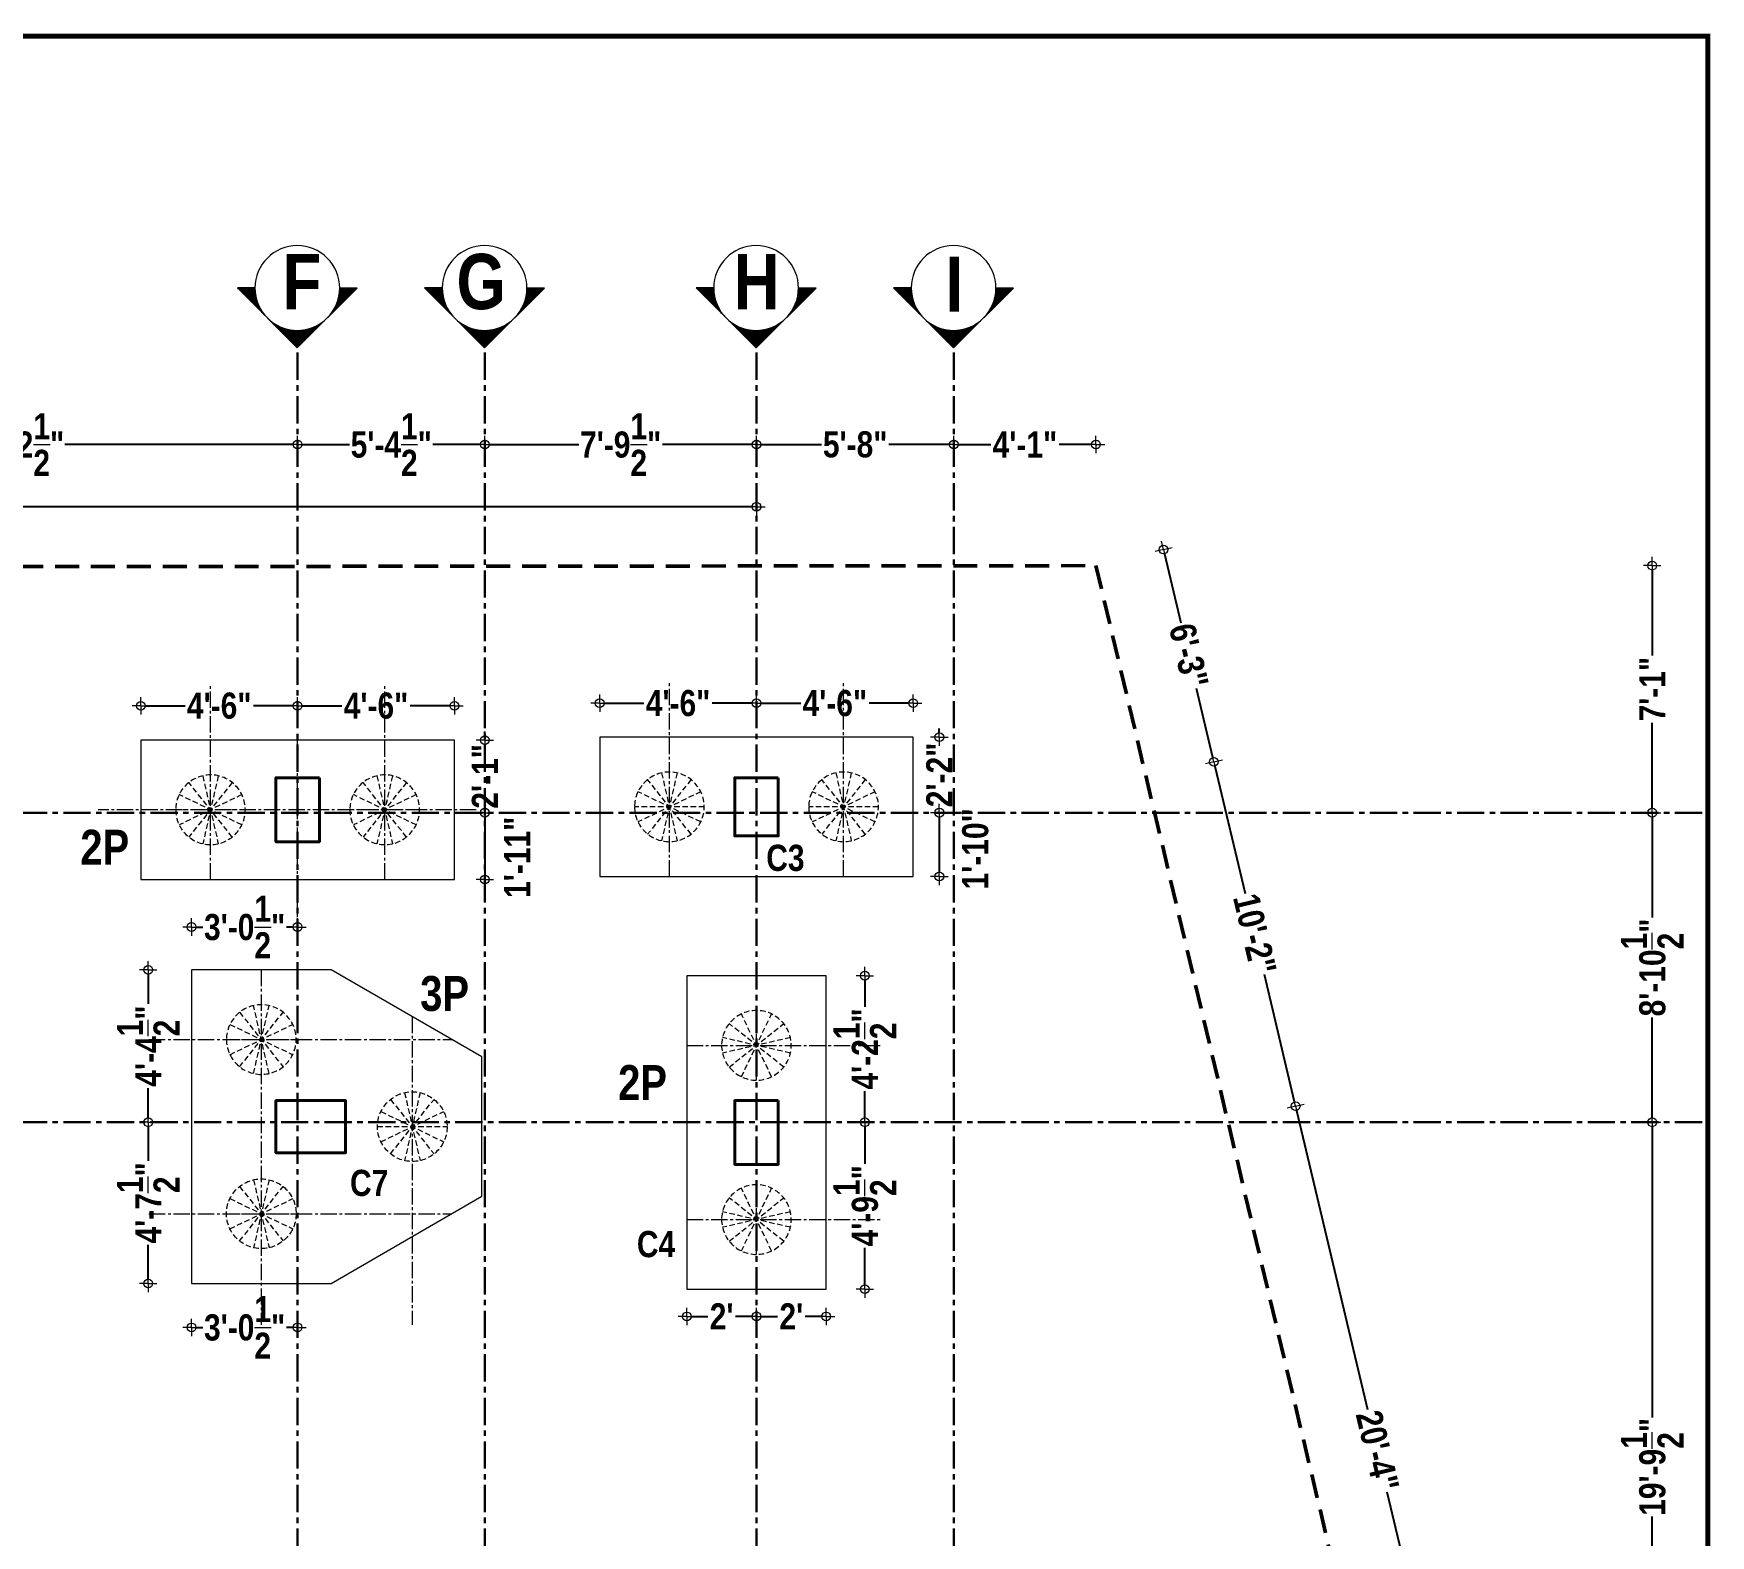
# Model space of a CAD drawing. Header units: inches. Extents: x 64086 to 138972, y -13497 to 16809.
# Drawn here: x 104369 to 104947, y -12932 to -12414 of the extents above; entities that cross this region are included whole.
import ezdxf
from ezdxf.enums import TextEntityAlignment as Align

# ---------------------------------------------------------------- set-up
doc = ezdxf.new("R2010")
doc.units = ezdxf.units.IN
doc.header["$LTSCALE"] = 0.5
doc.header["$MEASUREMENT"] = 0
doc.header["$PDMODE"] = 2
for name, pattern in [('CENTER', [2, 1.25, -0.25, 0.25, -0.25]), ('CENTER2', [1.125, 0.75, -0.125, 0.125, -0.125]), ('DASHED', [0.75, 0.5, -0.25]), ('DASHED2', [0.375, 0.25, -0.125])]:
    doc.linetypes.add(name, pattern=pattern)
for name, color, linetype, lineweight in [('Boundary', 6, 'DASHED', 50), ('BOX', 253, 'Continuous', 15), ('C.L.', 17, 'CENTER', 13), ('C.Line', 135, 'CENTER2', 13), ('Colm txt', 3, 'Continuous', 9), ('Column', 1, 'Continuous', 40), ('DIM', 5, 'Continuous', 13), ('G_Dim', 63, 'Continuous', 5), ('Grid', 32, 'CENTER2', 5), ('P.cap', 4, 'Continuous', 20), ('P.Text', 6, 'Continuous', 5), ('pile', 243, 'DASHED2', 20), ('TEXT-IN', 7, 'Continuous', 15)]:
    doc.layers.add(name, color=color, linetype=linetype, lineweight=lineweight)
doc.styles.get("Standard").update_dxf_attribs({"font": 'ARIALNB.TTF'})
doc.dimstyles.new('Column Dim', dxfattribs={"dimtxt": 9, "dimasz": 1.5, "dimexe": 13.25, "dimexo": 11, "dimgap": 1, "dimtad": 0, "dimdec": 1, "dimzin": 0, "dimdsep": 46, "dimlunit": 4, "dimtxsty": 'Standard', "dimblk": 'DIM', "dimcen": 0, "dimse1": 1, "dimse2": 1, "dimclrd": 5, "dimclre": 5, "dimclrt": 7, "dimadec": 0, "dimazin": 0, "dimtfac": 1, "dimtdec": 1, "dimtofl": 0, "dimtmove": 2, "dimatfit": 3, "dimldrblk": 'DIM', "dimfxl": 1, "dimtolj": 1, "dimtzin": 0, "dimarcsym": 0})

# ---------------------------------------------------------------- blocks, each defined once
blk = doc.blocks.new('DIM')
at = {"layer": 'DIM'}
for q in [(-2, 0), (0, 2), (0, -2), (2, 0)]:
    blk.add_line((0, 0), q, dxfattribs=at)
blk.add_circle((0, 0), 1, dxfattribs=at)
blk = doc.blocks.new('*D310')
at = {"layer": 'Defpoints', "color": 0, "ltscale": 15, "transparency": 16777216}
for p in [(104460.38, -12555.98), (104265.89, -12598.2), (104460.38, -12658.77)]:
    blk.add_point(p, dxfattribs=at)
at = {"layer": 'DIM', "color": 5, "lineweight": -2, "ltscale": 15, "transparency": 16777216}
for p, q in [((104267.39, -12555.98), (104346.08, -12555.98)), ((104458.88, -12555.98), (104380.19, -12555.98))]:
    blk.add_line(p, q, dxfattribs=at)
at = {"layer": 'DIM', "color": 5, "lineweight": -2, "ltscale": 15, "transparency": 16777216, "xscale": 1.5, "yscale": 1.5, "zscale": 1.5, "rotation": 180}
blk.add_blockref('DIM', (104265.89, -12555.98), dxfattribs=at)
at = {"layer": 'DIM', "color": 5, "lineweight": -2, "ltscale": 15, "transparency": 16777216, "xscale": 1.5, "yscale": 1.5, "zscale": 1.5}
blk.add_blockref('DIM', (104460.38, -12555.98), dxfattribs=at)
at = {"layer": 'DIM', "color": 7, "ltscale": 15, "transparency": 16777216, "insert": (104363.14, -12555.98), "char_height": 9, "attachment_point": 5}
blk.add_mtext('\\A1;16\'-2{\\H1.000000x;\\S1/2;}"', dxfattribs=at)
blk = doc.blocks.new('*D311')
at = {"layer": 'Defpoints', "color": 0, "ltscale": 15, "transparency": 16777216}
for p in [(104524.88, -12555.98), (104524.88, -12597.88), (104460.38, -12658.77)]:
    blk.add_point(p, dxfattribs=at)
at = {"layer": 'DIM', "color": 5, "lineweight": -2, "ltscale": 15, "transparency": 16777216}
for p, q in [((104461.88, -12555.98), (104478.27, -12555.98)), ((104523.38, -12555.98), (104507, -12555.98))]:
    blk.add_line(p, q, dxfattribs=at)
at = {"layer": 'DIM', "color": 5, "lineweight": -2, "ltscale": 15, "transparency": 16777216, "xscale": 1.5, "yscale": 1.5, "zscale": 1.5, "rotation": 180}
blk.add_blockref('DIM', (104460.38, -12555.98), dxfattribs=at)
at = {"layer": 'DIM', "color": 5, "lineweight": -2, "ltscale": 15, "transparency": 16777216, "xscale": 1.5, "yscale": 1.5, "zscale": 1.5}
blk.add_blockref('DIM', (104524.88, -12555.98), dxfattribs=at)
at = {"layer": 'DIM', "color": 7, "ltscale": 15, "transparency": 16777216, "insert": (104492.63, -12555.98), "char_height": 9, "attachment_point": 5}
blk.add_mtext('\\A1;5\'-4{\\H1.000000x;\\S1/2;}"', dxfattribs=at)
blk = doc.blocks.new('*D312')
at = {"layer": 'Defpoints', "color": 0, "ltscale": 15, "transparency": 16777216}
for p in [(104618.41, -12555.98), (104524.88, -12597.88), (104618.41, -12597.88)]:
    blk.add_point(p, dxfattribs=at)
at = {"layer": 'DIM', "color": 5, "lineweight": -2, "ltscale": 15, "transparency": 16777216}
for p, q in [((104526.38, -12555.98), (104557.27, -12555.98)), ((104616.91, -12555.98), (104586.02, -12555.98))]:
    blk.add_line(p, q, dxfattribs=at)
at = {"layer": 'DIM', "color": 5, "lineweight": -2, "ltscale": 15, "transparency": 16777216, "xscale": 1.5, "yscale": 1.5, "zscale": 1.5, "rotation": 180}
blk.add_blockref('DIM', (104524.88, -12555.98), dxfattribs=at)
at = {"layer": 'DIM', "color": 5, "lineweight": -2, "ltscale": 15, "transparency": 16777216, "xscale": 1.5, "yscale": 1.5, "zscale": 1.5}
blk.add_blockref('DIM', (104618.41, -12555.98), dxfattribs=at)
at = {"layer": 'DIM', "color": 7, "ltscale": 15, "transparency": 16777216, "insert": (104571.64, -12555.98), "char_height": 9, "attachment_point": 5}
blk.add_mtext('\\A1;7\'-9{\\H1.000000x;\\S1/2;}"', dxfattribs=at)
blk = doc.blocks.new('*D313')
at = {"layer": 'Defpoints', "color": 0, "ltscale": 15, "transparency": 16777216}
for p in [(104686.41, -12555.98), (104618.41, -12597.88), (104686.41, -12597.88)]:
    blk.add_point(p, dxfattribs=at)
at = {"layer": 'DIM', "color": 5, "lineweight": -2, "ltscale": 15, "transparency": 16777216}
for p, q in [((104619.91, -12555.98), (104640.77, -12555.98)), ((104684.91, -12555.98), (104664.04, -12555.98))]:
    blk.add_line(p, q, dxfattribs=at)
at = {"layer": 'DIM', "color": 5, "lineweight": -2, "ltscale": 15, "transparency": 16777216, "xscale": 1.5, "yscale": 1.5, "zscale": 1.5, "rotation": 180}
blk.add_blockref('DIM', (104618.41, -12555.98), dxfattribs=at)
at = {"layer": 'DIM', "color": 5, "lineweight": -2, "ltscale": 15, "transparency": 16777216, "xscale": 1.5, "yscale": 1.5, "zscale": 1.5}
blk.add_blockref('DIM', (104686.41, -12555.98), dxfattribs=at)
at = {"layer": 'DIM', "color": 7, "ltscale": 15, "transparency": 16777216, "insert": (104652.41, -12555.98), "char_height": 9, "attachment_point": 5}
blk.add_mtext('\\A1;5\'-8"', dxfattribs=at)
blk = doc.blocks.new('*D314')
at = {"layer": 'Defpoints', "color": 0, "ltscale": 15, "transparency": 16777216}
for p in [(104735.34, -12555.98), (104686.41, -12597.88), (104735.34, -12597.69)]:
    blk.add_point(p, dxfattribs=at)
at = {"layer": 'DIM', "color": 5, "lineweight": -2, "ltscale": 15, "transparency": 16777216}
for p, q in [((104687.91, -12555.98), (104699.1, -12555.98)), ((104733.84, -12555.98), (104722.64, -12555.98))]:
    blk.add_line(p, q, dxfattribs=at)
at = {"layer": 'DIM', "color": 5, "lineweight": -2, "ltscale": 15, "transparency": 16777216, "xscale": 1.5, "yscale": 1.5, "zscale": 1.5, "rotation": 180}
blk.add_blockref('DIM', (104686.41, -12555.98), dxfattribs=at)
at = {"layer": 'DIM', "color": 5, "lineweight": -2, "ltscale": 15, "transparency": 16777216, "xscale": 1.5, "yscale": 1.5, "zscale": 1.5}
blk.add_blockref('DIM', (104735.34, -12555.98), dxfattribs=at)
at = {"layer": 'DIM', "color": 7, "ltscale": 15, "transparency": 16777216, "insert": (104710.87, -12555.98), "char_height": 9, "attachment_point": 5}
blk.add_mtext('\\A1;4\'-1"', dxfattribs=at)
blk = doc.blocks.new('*D321')
at = {"layer": 'Defpoints', "color": 0, "ltscale": 15, "transparency": 16777216}
for p in [(104804.11, -12783.88), (104780.84, -12789.41), (104837.18, -13026.77)]:
    blk.add_point(p, dxfattribs=at)
at = {"layer": 'DIM', "color": 5, "lineweight": -2, "ltscale": 15, "transparency": 16777216}
for p, q in [((104804.46, -12785.34), (104828.91, -12888.36)), ((104860.1, -13019.79), (104835.65, -12916.77))]:
    blk.add_line(p, q, dxfattribs=at)
at = {"layer": 'DIM', "color": 5, "lineweight": -2, "ltscale": 15, "transparency": 16777216, "xscale": 1.5, "yscale": 1.5, "zscale": 1.5}
for p, rotation in [((104804.11, -12783.88), 103.3517985176566), ((104860.45, -13021.25), 283.3517985176567)]:
    blk.add_blockref('DIM', p, dxfattribs=dict(at, rotation=rotation))
at = {"layer": 'DIM', "color": 7, "ltscale": 15, "transparency": 16777216, "insert": (104832.28, -12902.57), "char_height": 9, "attachment_point": 5, "rotation": 283.3518}
blk.add_mtext('\\A1;20\'-4"', dxfattribs=at)
blk = doc.blocks.new('*D322')
at = {"layer": 'Defpoints', "color": 0, "ltscale": 15, "transparency": 16777216}
for p in [(104775.95, -12665.25), (104752.68, -12670.77), (104780.84, -12789.41)]:
    blk.add_point(p, dxfattribs=at)
at = {"layer": 'DIM', "color": 5, "lineweight": -2, "ltscale": 15, "transparency": 16777216}
for p, q in [((104776.3, -12666.71), (104786.72, -12710.63)), ((104803.76, -12782.42), (104793.34, -12738.5))]:
    blk.add_line(p, q, dxfattribs=at)
at = {"layer": 'DIM', "color": 5, "lineweight": -2, "ltscale": 15, "transparency": 16777216, "xscale": 1.5, "yscale": 1.5, "zscale": 1.5}
for p, rotation in [((104775.95, -12665.25), 103.3517985176566), ((104804.11, -12783.88), 283.3517985176567)]:
    blk.add_blockref('DIM', p, dxfattribs=dict(at, rotation=rotation))
at = {"layer": 'DIM', "color": 7, "ltscale": 15, "transparency": 16777216, "insert": (104790.03, -12724.57), "char_height": 9, "attachment_point": 5, "rotation": 283.3518}
blk.add_mtext('\\A1;10\'-2"', dxfattribs=at)
blk = doc.blocks.new('*D323')
at = {"layer": 'Defpoints', "color": 0, "ltscale": 15, "transparency": 16777216}
for p in [(104758.61, -12592.17), (104735.34, -12597.69), (104752.68, -12670.77)]:
    blk.add_point(p, dxfattribs=at)
at = {"layer": 'DIM', "color": 5, "lineweight": -2, "ltscale": 15, "transparency": 16777216}
for p, q in [((104758.95, -12593.63), (104764.59, -12617.38)), ((104775.61, -12663.79), (104769.97, -12640.04))]:
    blk.add_line(p, q, dxfattribs=at)
at = {"layer": 'DIM', "color": 5, "lineweight": -2, "ltscale": 15, "transparency": 16777216, "xscale": 1.5, "yscale": 1.5, "zscale": 1.5}
for p, rotation in [((104758.61, -12592.17), 103.3517985176566), ((104775.95, -12665.25), 283.3517985176567)]:
    blk.add_blockref('DIM', p, dxfattribs=dict(at, rotation=rotation))
at = {"layer": 'DIM', "color": 7, "ltscale": 15, "transparency": 16777216, "insert": (104767.28, -12628.71), "char_height": 9, "attachment_point": 5, "rotation": 283.3518}
blk.add_mtext('\\A1;6\'-3"', dxfattribs=at)
blk = doc.blocks.new('*D337')
at = {"layer": 'Defpoints', "color": 0, "ltscale": 15, "transparency": 16777216}
for p in [(104625.91, -12789.41), (104926.93, -12789.41), (104911.66, -13026.77)]:
    blk.add_point(p, dxfattribs=at)
at = {"layer": 'DIM', "color": 5, "lineweight": -2, "ltscale": 15, "transparency": 16777216}
for p, q in [((104926.93, -12790.91), (104926.93, -12891.04)), ((104926.93, -13025.27), (104926.93, -12925.14))]:
    blk.add_line(p, q, dxfattribs=at)
at = {"layer": 'DIM', "color": 5, "lineweight": -2, "ltscale": 15, "transparency": 16777216, "xscale": 1.5, "yscale": 1.5, "zscale": 1.5}
for p, rotation in [((104926.93, -12789.41), 90), ((104926.93, -13026.77), 270)]:
    blk.add_blockref('DIM', p, dxfattribs=dict(at, rotation=rotation))
at = {"layer": 'DIM', "color": 7, "ltscale": 15, "transparency": 16777216, "insert": (104926.93, -12908.09), "char_height": 9, "attachment_point": 5, "rotation": 90}
blk.add_mtext('\\A1;19\'-9{\\H1.000000x;\\S1/2;}"', dxfattribs=at)
blk = doc.blocks.new('*D338')
at = {"layer": 'Defpoints', "color": 0, "ltscale": 15, "transparency": 16777216}
for p in [(104625.91, -12682.77), (104926.93, -12682.77), (104625.91, -12789.41)]:
    blk.add_point(p, dxfattribs=at)
at = {"layer": 'DIM', "color": 5, "lineweight": -2, "ltscale": 15, "transparency": 16777216}
for p, q in [((104926.93, -12684.27), (104926.93, -12718.84)), ((104926.93, -12787.91), (104926.93, -12753.34))]:
    blk.add_line(p, q, dxfattribs=at)
at = {"layer": 'DIM', "color": 5, "lineweight": -2, "ltscale": 15, "transparency": 16777216, "xscale": 1.5, "yscale": 1.5, "zscale": 1.5}
for p, rotation in [((104926.93, -12682.77), 90), ((104926.93, -12789.41), 270)]:
    blk.add_blockref('DIM', p, dxfattribs=dict(at, rotation=rotation))
at = {"layer": 'DIM', "color": 7, "ltscale": 15, "transparency": 16777216, "insert": (104926.93, -12736.09), "char_height": 9, "attachment_point": 5, "rotation": 90}
blk.add_mtext('\\A1;8\'-10{\\H1.000000x;\\S1/2;}"', dxfattribs=at)
blk = doc.blocks.new('*D339')
at = {"layer": 'Defpoints', "color": 0, "ltscale": 15, "transparency": 16777216}
for p in [(104735.34, -12597.69), (104926.93, -12597.69), (104625.91, -12682.77)]:
    blk.add_point(p, dxfattribs=at)
at = {"layer": 'DIM', "color": 5, "lineweight": -2, "ltscale": 15, "transparency": 16777216}
for p, q in [((104926.93, -12599.19), (104926.93, -12628.59)), ((104926.93, -12681.27), (104926.93, -12651.88))]:
    blk.add_line(p, q, dxfattribs=at)
at = {"layer": 'DIM', "color": 5, "lineweight": -2, "ltscale": 15, "transparency": 16777216, "xscale": 1.5, "yscale": 1.5, "zscale": 1.5}
for p, rotation in [((104926.93, -12597.69), 90), ((104926.93, -12682.77), 270)]:
    blk.add_blockref('DIM', p, dxfattribs=dict(at, rotation=rotation))
at = {"layer": 'DIM', "color": 7, "ltscale": 15, "transparency": 16777216, "insert": (104926.93, -12640.23), "char_height": 9, "attachment_point": 5, "rotation": 90}
blk.add_mtext('\\A1;7\'-1"', dxfattribs=at)
blk = doc.blocks.new('*D341')
at = {"layer": 'Defpoints', "color": 0, "ltscale": 15, "transparency": 16777216}
for p in [(104618.41, -12577.39), (103610.41, -12598.77), (104618.41, -12619.15)]:
    blk.add_point(p, dxfattribs=at)
at = {"layer": 'DIM', "color": 5, "lineweight": -2, "ltscale": 15, "transparency": 16777216}
for p, q in [((103611.91, -12577.39), (104106.88, -12577.39)), ((104616.91, -12577.39), (104121.93, -12577.39))]:
    blk.add_line(p, q, dxfattribs=at)
at = {"layer": 'DIM', "color": 5, "lineweight": -2, "ltscale": 15, "transparency": 16777216, "xscale": 1.5, "yscale": 1.5, "zscale": 1.5, "rotation": 180}
blk.add_blockref('DIM', (103610.41, -12577.39), dxfattribs=at)
at = {"layer": 'DIM', "color": 5, "lineweight": -2, "ltscale": 15, "transparency": 16777216, "xscale": 1.5, "yscale": 1.5, "zscale": 1.5}
blk.add_blockref('DIM', (104618.41, -12577.39), dxfattribs=at)
at = {"layer": 'DIM', "color": 7, "ltscale": 15, "transparency": 16777216, "insert": (104114.41, -12577.39), "char_height": 9, "attachment_point": 5}
blk.add_mtext("\\A1;84'", dxfattribs=at)
blk = doc.blocks.new('PILE')
at = {"layer": 'pile', "ltscale": 15}
for p, q in [((-10, 12), (-10, -12)), ((-10, 12), (-10, -12)), ((-19.38, 7.48), (-0.62, -7.48)), ((-0.62, 7.48), (-19.38, -7.48)), ((-19.38, 7.48), (-0.62, -7.48)), ((-0.62, 7.48), (-19.38, -7.48)), ((-15.21, 10.81), (-4.79, -10.81)), ((-4.79, 10.81), (-15.21, -10.81)), ((-15.21, 10.81), (-4.79, -10.81)), ((-4.79, 10.81), (-15.21, -10.81)), ((1.7, -2.67), (-21.7, 2.67)), ((1.7, 2.67), (-21.7, -2.67)), ((1.7, -2.67), (-21.7, 2.67)), ((1.7, 2.67), (-21.7, -2.67))]:
    blk.add_line(p, q, dxfattribs=at)
blk.add_circle((-10, 0), 12, dxfattribs=at)
blk = doc.blocks.new('*D362')
at = {"layer": 'Defpoints', "color": 0, "ltscale": 15, "transparency": 16777216}
for p in [(104460.38, -12645.95), (104406.38, -12657.77), (104460.38, -12657.77)]:
    blk.add_point(p, dxfattribs=at)
at = {"layer": 'TEXT-IN', "color": 5, "lineweight": -2, "ltscale": 15, "transparency": 16777216}
for p, q in [((104407.88, -12645.95), (104421.61, -12645.95)), ((104458.88, -12645.95), (104445.15, -12645.95))]:
    blk.add_line(p, q, dxfattribs=at)
at = {"layer": 'TEXT-IN', "color": 5, "lineweight": -2, "ltscale": 15, "transparency": 16777216, "xscale": 1.5, "yscale": 1.5, "zscale": 1.5, "rotation": 180}
blk.add_blockref('DIM', (104406.38, -12645.95), dxfattribs=at)
at = {"layer": 'TEXT-IN', "color": 5, "lineweight": -2, "ltscale": 15, "transparency": 16777216, "xscale": 1.5, "yscale": 1.5, "zscale": 1.5}
blk.add_blockref('DIM', (104460.38, -12645.95), dxfattribs=at)
at = {"layer": 'TEXT-IN', "color": 7, "ltscale": 15, "transparency": 16777216, "insert": (104433.38, -12645.95), "char_height": 9, "attachment_point": 5}
blk.add_mtext('\\A1;4\'-6"', dxfattribs=at)
blk = doc.blocks.new('*D363')
at = {"layer": 'Defpoints', "color": 0, "ltscale": 15, "transparency": 16777216}
for p in [(104514.38, -12645.95), (104460.38, -12658.77), (104514.38, -12657.77)]:
    blk.add_point(p, dxfattribs=at)
at = {"layer": 'TEXT-IN', "color": 5, "lineweight": -2, "ltscale": 15, "transparency": 16777216}
for p, q in [((104461.88, -12645.95), (104475.61, -12645.95)), ((104512.88, -12645.95), (104499.15, -12645.95))]:
    blk.add_line(p, q, dxfattribs=at)
at = {"layer": 'TEXT-IN', "color": 5, "lineweight": -2, "ltscale": 15, "transparency": 16777216, "xscale": 1.5, "yscale": 1.5, "zscale": 1.5, "rotation": 180}
blk.add_blockref('DIM', (104460.38, -12645.95), dxfattribs=at)
at = {"layer": 'TEXT-IN', "color": 5, "lineweight": -2, "ltscale": 15, "transparency": 16777216, "xscale": 1.5, "yscale": 1.5, "zscale": 1.5}
blk.add_blockref('DIM', (104514.38, -12645.95), dxfattribs=at)
at = {"layer": 'TEXT-IN', "color": 7, "ltscale": 15, "transparency": 16777216, "insert": (104487.38, -12645.95), "char_height": 9, "attachment_point": 5}
blk.add_mtext('\\A1;4\'-6"', dxfattribs=at)
blk = doc.blocks.new('*D364')
at = {"layer": 'Defpoints', "color": 0, "ltscale": 15, "transparency": 16777216}
for p in [(104514.38, -12657.77), (104514.38, -12682.77), (104524.88, -12682.77)]:
    blk.add_point(p, dxfattribs=at)
at = {"layer": 'TEXT-IN', "color": 5, "lineweight": -2, "ltscale": 15, "transparency": 16777216}
for p, q in [((104524.88, -12656.27), (104524.88, -12654.77)), ((104524.88, -12684.27), (104524.88, -12685.77))]:
    blk.add_line(p, q, dxfattribs=at)
at = {"layer": 'TEXT-IN', "color": 5, "lineweight": -2, "ltscale": 15, "transparency": 16777216, "xscale": 1.5, "yscale": 1.5, "zscale": 1.5}
for p, rotation in [((104524.88, -12657.77), 270), ((104524.88, -12682.77), 90)]:
    blk.add_blockref('DIM', p, dxfattribs=dict(at, rotation=rotation))
at = {"layer": 'TEXT-IN', "color": 7, "ltscale": 15, "transparency": 16777216, "insert": (104524.88, -12670.27), "char_height": 9, "attachment_point": 5, "rotation": 90}
blk.add_mtext('\\A1;2\'-1"', dxfattribs=at)
blk = doc.blocks.new('*D365')
at = {"layer": 'Defpoints', "color": 0, "ltscale": 15, "transparency": 16777216}
for p in [(104514.38, -12682.77), (104514.38, -12705.77), (104524.88, -12705.77)]:
    blk.add_point(p, dxfattribs=at)
at = {"layer": 'TEXT-IN', "color": 5, "lineweight": -2, "ltscale": 15, "transparency": 16777216}
blk.add_line((104524.88, -12684.27), (104524.88, -12704.27), dxfattribs=at)
at = {"layer": 'TEXT-IN', "color": 5, "lineweight": -2, "ltscale": 15, "transparency": 16777216, "xscale": 1.5, "yscale": 1.5, "zscale": 1.5}
for p, rotation in [((104524.88, -12682.77), 90), ((104524.88, -12705.77), 270)]:
    blk.add_blockref('DIM', p, dxfattribs=dict(at, rotation=rotation))
at = {"layer": 'TEXT-IN', "color": 7, "ltscale": 15, "transparency": 16777216, "insert": (104535.98, -12698.15), "char_height": 9, "attachment_point": 5, "rotation": 90}
blk.add_mtext('\\A1;1\'-11"', dxfattribs=at)
blk = doc.blocks.new('*D366')
at = {"layer": 'Defpoints', "color": 0, "ltscale": 15, "transparency": 16777216}
for p in [(104618.41, -12645.08), (104564.41, -12656.77, -527.9), (104618.41, -12656.77, -527.9)]:
    blk.add_point(p, dxfattribs=at)
at = {"layer": 'TEXT-IN', "color": 5, "lineweight": -2, "ltscale": 15, "transparency": 16777216}
for p, q in [((104565.91, -12645.08), (104579.64, -12645.08)), ((104616.91, -12645.08), (104603.17, -12645.08))]:
    blk.add_line(p, q, dxfattribs=at)
at = {"layer": 'TEXT-IN', "color": 5, "lineweight": -2, "ltscale": 15, "transparency": 16777216, "xscale": 1.5, "yscale": 1.5, "zscale": 1.5, "rotation": 180}
blk.add_blockref('DIM', (104564.41, -12645.08), dxfattribs=at)
at = {"layer": 'TEXT-IN', "color": 5, "lineweight": -2, "ltscale": 15, "transparency": 16777216, "xscale": 1.5, "yscale": 1.5, "zscale": 1.5}
blk.add_blockref('DIM', (104618.41, -12645.08), dxfattribs=at)
at = {"layer": 'TEXT-IN', "color": 7, "ltscale": 15, "transparency": 16777216, "insert": (104591.41, -12645.08), "char_height": 9, "attachment_point": 5}
blk.add_mtext('\\A1;4\'-6"', dxfattribs=at)
blk = doc.blocks.new('*D367')
at = {"layer": 'Defpoints', "color": 0, "ltscale": 15, "transparency": 16777216}
for p in [(104672.41, -12645.08), (104618.41, -12656.77, -527.9), (104672.41, -12656.77, -527.9)]:
    blk.add_point(p, dxfattribs=at)
at = {"layer": 'TEXT-IN', "color": 5, "lineweight": -2, "ltscale": 15, "transparency": 16777216}
for p, q in [((104619.91, -12645.08), (104633.64, -12645.08)), ((104670.91, -12645.08), (104657.17, -12645.08))]:
    blk.add_line(p, q, dxfattribs=at)
at = {"layer": 'TEXT-IN', "color": 5, "lineweight": -2, "ltscale": 15, "transparency": 16777216, "xscale": 1.5, "yscale": 1.5, "zscale": 1.5, "rotation": 180}
blk.add_blockref('DIM', (104618.41, -12645.08), dxfattribs=at)
at = {"layer": 'TEXT-IN', "color": 5, "lineweight": -2, "ltscale": 15, "transparency": 16777216, "xscale": 1.5, "yscale": 1.5, "zscale": 1.5}
blk.add_blockref('DIM', (104672.41, -12645.08), dxfattribs=at)
at = {"layer": 'TEXT-IN', "color": 7, "ltscale": 15, "transparency": 16777216, "insert": (104645.41, -12645.08), "char_height": 9, "attachment_point": 5}
blk.add_mtext('\\A1;4\'-6"', dxfattribs=at)
blk = doc.blocks.new('*D368')
at = {"layer": 'Defpoints', "color": 0, "ltscale": 15, "transparency": 16777216}
for p in [(104672.41, -12656.77, -527.9), (104681.39, -12656.77), (104672.41, -12682.77)]:
    blk.add_point(p, dxfattribs=at)
at = {"layer": 'TEXT-IN', "color": 5, "lineweight": -2, "ltscale": 15, "transparency": 16777216}
for p, q in [((104681.39, -12655.27), (104681.39, -12653.77)), ((104681.39, -12684.27), (104681.39, -12685.77))]:
    blk.add_line(p, q, dxfattribs=at)
at = {"layer": 'TEXT-IN', "color": 5, "lineweight": -2, "ltscale": 15, "transparency": 16777216, "xscale": 1.5, "yscale": 1.5, "zscale": 1.5}
for p, rotation in [((104681.39, -12656.77), 270), ((104681.39, -12682.77), 90)]:
    blk.add_blockref('DIM', p, dxfattribs=dict(at, rotation=rotation))
at = {"layer": 'TEXT-IN', "color": 7, "ltscale": 15, "transparency": 16777216, "insert": (104681.39, -12669.77), "char_height": 9, "attachment_point": 5, "rotation": 90}
blk.add_mtext('\\A1;2\'-2"', dxfattribs=at)
blk = doc.blocks.new('*D369')
at = {"layer": 'Defpoints', "color": 0, "ltscale": 15, "transparency": 16777216}
for p in [(104672.41, -12682.77), (104672.41, -12704.77, -527.9), (104681.39, -12704.77)]:
    blk.add_point(p, dxfattribs=at)
at = {"layer": 'TEXT-IN', "color": 5, "lineweight": -2, "ltscale": 15, "transparency": 16777216}
blk.add_line((104681.39, -12684.27), (104681.39, -12703.27), dxfattribs=at)
at = {"layer": 'TEXT-IN', "color": 5, "lineweight": -2, "ltscale": 15, "transparency": 16777216, "xscale": 1.5, "yscale": 1.5, "zscale": 1.5}
for p, rotation in [((104681.39, -12682.77), 90), ((104681.39, -12704.77), 270)]:
    blk.add_blockref('DIM', p, dxfattribs=dict(at, rotation=rotation))
at = {"layer": 'TEXT-IN', "color": 7, "ltscale": 15, "transparency": 16777216, "insert": (104693.81, -12695.22), "char_height": 9, "attachment_point": 5, "rotation": 90}
blk.add_mtext('\\A1;1\'-10"', dxfattribs=at)
blk = doc.blocks.new('*D370')
at = {"layer": 'Defpoints', "color": 0, "ltscale": 15, "transparency": 16777216}
for p in [(104642.41, -12738.91), (104642.41, -12789.41), (104655.74, -12789.41)]:
    blk.add_point(p, dxfattribs=at)
at = {"layer": 'TEXT-IN', "color": 5, "lineweight": -2, "ltscale": 15, "transparency": 16777216}
for p, q in [((104655.74, -12740.41), (104655.74, -12749.66)), ((104655.74, -12787.91), (104655.74, -12778.66))]:
    blk.add_line(p, q, dxfattribs=at)
at = {"layer": 'TEXT-IN', "color": 5, "lineweight": -2, "ltscale": 15, "transparency": 16777216, "xscale": 1.5, "yscale": 1.5, "zscale": 1.5}
for p, rotation in [((104655.74, -12738.91), 90), ((104655.74, -12789.41), 270)]:
    blk.add_blockref('DIM', p, dxfattribs=dict(at, rotation=rotation))
at = {"layer": 'TEXT-IN', "color": 7, "ltscale": 15, "transparency": 16777216, "insert": (104655.74, -12764.16), "char_height": 9, "attachment_point": 5, "rotation": 90}
blk.add_mtext('\\A1;4\'-2{\\H1.000000x;\\S1/2;}"', dxfattribs=at)
blk = doc.blocks.new('*D371')
at = {"layer": 'Defpoints', "color": 0, "ltscale": 15, "transparency": 16777216}
for p in [(104642.41, -12789.41), (104642.41, -12846.91), (104655.74, -12846.91)]:
    blk.add_point(p, dxfattribs=at)
at = {"layer": 'TEXT-IN', "color": 5, "lineweight": -2, "ltscale": 15, "transparency": 16777216}
for p, q in [((104655.74, -12790.91), (104655.74, -12803.66)), ((104655.74, -12845.41), (104655.74, -12832.66))]:
    blk.add_line(p, q, dxfattribs=at)
at = {"layer": 'TEXT-IN', "color": 5, "lineweight": -2, "ltscale": 15, "transparency": 16777216, "xscale": 1.5, "yscale": 1.5, "zscale": 1.5}
for p, rotation in [((104655.74, -12789.41), 90), ((104655.74, -12846.91), 270)]:
    blk.add_blockref('DIM', p, dxfattribs=dict(at, rotation=rotation))
at = {"layer": 'TEXT-IN', "color": 7, "ltscale": 15, "transparency": 16777216, "insert": (104655.74, -12818.16), "char_height": 9, "attachment_point": 5, "rotation": 90}
blk.add_mtext('\\A1;4\'-9{\\H1.000000x;\\S1/2;}"', dxfattribs=at)
blk = doc.blocks.new('*D372')
at = {"layer": 'Defpoints', "color": 0, "ltscale": 15, "transparency": 16777216}
for p in [(104594.41, -12846.91), (104618.41, -12846.91), (104618.41, -12856.26)]:
    blk.add_point(p, dxfattribs=at)
at = {"layer": 'TEXT-IN', "color": 5, "lineweight": -2, "ltscale": 15, "transparency": 16777216}
for p, q in [((104595.91, -12856.26), (104601.67, -12856.26)), ((104616.91, -12856.26), (104611.14, -12856.26))]:
    blk.add_line(p, q, dxfattribs=at)
at = {"layer": 'TEXT-IN', "color": 5, "lineweight": -2, "ltscale": 15, "transparency": 16777216, "xscale": 1.5, "yscale": 1.5, "zscale": 1.5, "rotation": 180}
blk.add_blockref('DIM', (104594.41, -12856.26), dxfattribs=at)
at = {"layer": 'TEXT-IN', "color": 5, "lineweight": -2, "ltscale": 15, "transparency": 16777216, "xscale": 1.5, "yscale": 1.5, "zscale": 1.5}
blk.add_blockref('DIM', (104618.41, -12856.26), dxfattribs=at)
at = {"layer": 'TEXT-IN', "color": 7, "ltscale": 15, "transparency": 16777216, "insert": (104606.41, -12856.26), "char_height": 9, "attachment_point": 5}
blk.add_mtext("\\A1;2'", dxfattribs=at)
blk = doc.blocks.new('*D373')
at = {"layer": 'Defpoints', "color": 0, "ltscale": 15, "transparency": 16777216}
for p in [(104618.41, -12846.91), (104642.41, -12846.91), (104642.41, -12856.26)]:
    blk.add_point(p, dxfattribs=at)
at = {"layer": 'TEXT-IN', "color": 5, "lineweight": -2, "ltscale": 15, "transparency": 16777216}
for p, q in [((104619.91, -12856.26), (104625.67, -12856.26)), ((104640.91, -12856.26), (104635.14, -12856.26))]:
    blk.add_line(p, q, dxfattribs=at)
at = {"layer": 'TEXT-IN', "color": 5, "lineweight": -2, "ltscale": 15, "transparency": 16777216, "xscale": 1.5, "yscale": 1.5, "zscale": 1.5, "rotation": 180}
blk.add_blockref('DIM', (104618.41, -12856.26), dxfattribs=at)
at = {"layer": 'TEXT-IN', "color": 5, "lineweight": -2, "ltscale": 15, "transparency": 16777216, "xscale": 1.5, "yscale": 1.5, "zscale": 1.5}
blk.add_blockref('DIM', (104642.41, -12856.26), dxfattribs=at)
at = {"layer": 'TEXT-IN', "color": 7, "ltscale": 15, "transparency": 16777216, "insert": (104630.41, -12856.26), "char_height": 9, "attachment_point": 5}
blk.add_mtext("\\A1;2'", dxfattribs=at)
blk = doc.blocks.new('*D374')
at = {"layer": 'Defpoints', "color": 0, "ltscale": 15, "transparency": 16777216}
for p in [(104423.88, -12736.91), (104408.94, -12789.41), (104423.88, -12789.41)]:
    blk.add_point(p, dxfattribs=at)
at = {"layer": 'TEXT-IN', "color": 5, "lineweight": -2, "ltscale": 15, "transparency": 16777216}
for p, q in [((104408.94, -12738.41), (104408.94, -12748.66)), ((104408.94, -12787.91), (104408.94, -12777.66))]:
    blk.add_line(p, q, dxfattribs=at)
at = {"layer": 'TEXT-IN', "color": 5, "lineweight": -2, "ltscale": 15, "transparency": 16777216, "xscale": 1.5, "yscale": 1.5, "zscale": 1.5}
for p, rotation in [((104408.94, -12736.91), 90), ((104408.94, -12789.41), 270)]:
    blk.add_blockref('DIM', p, dxfattribs=dict(at, rotation=rotation))
at = {"layer": 'TEXT-IN', "color": 7, "ltscale": 15, "transparency": 16777216, "insert": (104408.94, -12763.16), "char_height": 9, "attachment_point": 5, "rotation": 90}
blk.add_mtext('\\A1;4\'-4{\\H1.000000x;\\S1/2;}"', dxfattribs=at)
blk = doc.blocks.new('*D375')
at = {"layer": 'Defpoints', "color": 0, "ltscale": 15, "transparency": 16777216}
for p in [(104423.88, -12789.41), (104408.94, -12844.91), (104423.88, -12844.91)]:
    blk.add_point(p, dxfattribs=at)
at = {"layer": 'TEXT-IN', "color": 5, "lineweight": -2, "ltscale": 15, "transparency": 16777216}
for p, q in [((104408.94, -12790.91), (104408.94, -12802.66)), ((104408.94, -12843.41), (104408.94, -12831.66))]:
    blk.add_line(p, q, dxfattribs=at)
at = {"layer": 'TEXT-IN', "color": 5, "lineweight": -2, "ltscale": 15, "transparency": 16777216, "xscale": 1.5, "yscale": 1.5, "zscale": 1.5}
for p, rotation in [((104408.94, -12789.41), 90), ((104408.94, -12844.91), 270)]:
    blk.add_blockref('DIM', p, dxfattribs=dict(at, rotation=rotation))
at = {"layer": 'TEXT-IN', "color": 7, "ltscale": 15, "transparency": 16777216, "insert": (104408.94, -12817.16), "char_height": 9, "attachment_point": 5, "rotation": 90}
blk.add_mtext('\\A1;4\'-7{\\H1.000000x;\\S1/2;}"', dxfattribs=at)
blk = doc.blocks.new('*D376')
at = {"layer": 'Defpoints', "color": 0, "ltscale": 15, "transparency": 16777216}
for p in [(104423.88, -12722.15), (104423.88, -12736.91), (104460.38, -12736.91)]:
    blk.add_point(p, dxfattribs=at)
at = {"layer": 'TEXT-IN', "color": 5, "lineweight": -2, "ltscale": 15, "transparency": 16777216}
for p, q in [((104425.38, -12722.15), (104427.73, -12722.15)), ((104458.88, -12722.15), (104456.53, -12722.15))]:
    blk.add_line(p, q, dxfattribs=at)
at = {"layer": 'TEXT-IN', "color": 5, "lineweight": -2, "ltscale": 15, "transparency": 16777216, "xscale": 1.5, "yscale": 1.5, "zscale": 1.5, "rotation": 180}
blk.add_blockref('DIM', (104423.88, -12722.15), dxfattribs=at)
at = {"layer": 'TEXT-IN', "color": 5, "lineweight": -2, "ltscale": 15, "transparency": 16777216, "xscale": 1.5, "yscale": 1.5, "zscale": 1.5}
blk.add_blockref('DIM', (104460.38, -12722.15), dxfattribs=at)
at = {"layer": 'TEXT-IN', "color": 7, "ltscale": 15, "transparency": 16777216, "insert": (104442.13, -12722.15), "char_height": 9, "attachment_point": 5}
blk.add_mtext('\\A1;3\'-0{\\H1.000000x;\\S1/2;}"', dxfattribs=at)
blk = doc.blocks.new('*D377')
at = {"layer": 'Defpoints', "color": 0, "ltscale": 15, "transparency": 16777216}
for p in [(104423.88, -12844.91), (104460.38, -12844.91), (104460.38, -12860.05)]:
    blk.add_point(p, dxfattribs=at)
at = {"layer": 'TEXT-IN', "color": 5, "lineweight": -2, "ltscale": 15, "transparency": 16777216}
for p, q in [((104425.38, -12860.05), (104427.73, -12860.05)), ((104458.88, -12860.05), (104456.53, -12860.05))]:
    blk.add_line(p, q, dxfattribs=at)
at = {"layer": 'TEXT-IN', "color": 5, "lineweight": -2, "ltscale": 15, "transparency": 16777216, "xscale": 1.5, "yscale": 1.5, "zscale": 1.5, "rotation": 180}
blk.add_blockref('DIM', (104423.88, -12860.05), dxfattribs=at)
at = {"layer": 'TEXT-IN', "color": 5, "lineweight": -2, "ltscale": 15, "transparency": 16777216, "xscale": 1.5, "yscale": 1.5, "zscale": 1.5}
blk.add_blockref('DIM', (104460.38, -12860.05), dxfattribs=at)
at = {"layer": 'TEXT-IN', "color": 7, "ltscale": 15, "transparency": 16777216, "insert": (104442.13, -12860.05), "char_height": 9, "attachment_point": 5}
blk.add_mtext('\\A1;3\'-0{\\H1.000000x;\\S1/2;}"', dxfattribs=at)

msp = doc.modelspace()

# ---------------------------------------------------------------- hatches: boundary and pattern name
at = {"layer": 'Grid', "linetype": 'ByBlock'}
h = msp.add_hatch(dxfattribs=at)
h.set_pattern_fill('ANSI31', color=256, scale=1.20642, angle=360, style=0)
h.set_pattern_definition([(225, (115894.36193, -20271.3959), (0.1066335106, -0.1066335106), [])])
h.paths.add_polyline_path([(104480.92, -12502.07), (104474.87, -12502.07, -0.197159), (104470.67, -12512.32)])
h.paths.add_polyline_path([(104450.02, -12512.46), (104460.27, -12522.71), (104470.53, -12512.46, -0.410265)])
h.paths.add_polyline_path([(104445.68, -12502.07), (104439.63, -12502.07), (104449.88, -12512.32, -0.197159)])
h = msp.add_hatch(dxfattribs=at)
h.set_pattern_fill('ANSI31', color=256, scale=1.20642, angle=360, style=0)
h.set_pattern_definition([(225, (115958.86193, -20271.3959), (0.1066335106, -0.1066335106), [])])
h.paths.add_polyline_path([(104545.42, -12502.07), (104539.37, -12502.07, -0.197159), (104535.17, -12512.32)])
h.paths.add_polyline_path([(104514.52, -12512.46), (104524.77, -12522.71), (104535.03, -12512.46, -0.410265)])
h.paths.add_polyline_path([(104510.18, -12502.07), (104504.13, -12502.07), (104514.38, -12512.32, -0.197159)])
h = msp.add_hatch(dxfattribs=at)
h.set_pattern_fill('ANSI31', color=256, scale=1.20642, angle=360, style=0)
h.set_pattern_definition([(225, (116052.38599, -20271.3959), (0.1066335106, -0.1066335106), [])])
h.paths.add_polyline_path([(104638.94, -12502.07), (104632.9, -12502.07, -0.197159), (104628.69, -12512.32)])
h.paths.add_polyline_path([(104608.05, -12512.46), (104618.3, -12522.71), (104628.55, -12512.46, -0.410265)])
h.paths.add_polyline_path([(104603.7, -12502.07), (104597.65, -12502.07), (104607.91, -12512.32, -0.197159)])
h = msp.add_hatch(dxfattribs=at)
h.set_pattern_fill('ANSI31', color=256, scale=1.20642, angle=360, style=0)
h.set_pattern_definition([(225, (116120.38599, -20271.3959), (0.1066335106, -0.1066335106), [])])
h.paths.add_polyline_path([(104706.94, -12502.07), (104700.9, -12502.07, -0.197159), (104696.69, -12512.32)])
h.paths.add_polyline_path([(104676.05, -12512.46), (104686.3, -12522.71), (104696.55, -12512.46, -0.410265)])
h.paths.add_polyline_path([(104671.7, -12502.07), (104665.65, -12502.07), (104675.91, -12512.32, -0.197159)])

# ---------------------------------------------------------------- linework, layer by layer
at = {"layer": 'Boundary', "ltscale": 33}
msp.add_lwpolyline([(104735.34, -12597.69), (104878.93, -13202.68), (103534.93, -13202.77), (103535.34, -12598.77), (104735.34, -12597.69)], dxfattribs=at)
msp.add_lwpolyline([(104735.34, -12597.69), (104878.93, -13202.68), (103534.93, -13202.77), (103535.34, -12598.77), (104735.34, -12597.69)], dxfattribs=at)
at = {"layer": 'BOX', "const_width": 1.78}
msp.add_lwpolyline([(104946.08, -12415.31), (103440.03, -12415.31), (103440.03, -13480.31), (104946.08, -13480.31)], close=True, dxfattribs=at)
at = {"layer": 'C.L.', "lineweight": 30, "ltscale": 15}
for p, q in [((104460.38, -13253.69), (104460.38, -12522.71)), ((104524.88, -13253.69), (104524.88, -12522.71)), ((104618.41, -13253.69), (104618.41, -12522.71)), ((104686.41, -13253.69), (104686.41, -12522.71)), ((104944.07, -12682.77), (103492.74, -12682.77)), ((104944.07, -12789.41), (103492.74, -12789.41))]:
    msp.add_line(p, q, dxfattribs=at)
at = {"layer": 'C.Line', "ltscale": 15}
for p, q in [((104430.38, -12705.77), (104430.38, -12638.86)), ((104490.38, -12705.77), (104490.38, -12638.86)), ((104588.41, -12704.77, -527.9), (104588.41, -12637.86, -527.9)), ((104648.41, -12704.77, -527.9), (104648.41, -12637.86, -527.9)), ((104460.38, -12718.8), (104460.38, -12657.77)), ((104521.88, -12681.77), (104391.64, -12681.77)), ((104447.88, -12736.91), (104447.88, -12859.13)), ((104499.88, -12753.06), (104499.88, -12859.13)), ((104409.19, -12760.91), (104513.48, -12760.91)), ((104594.41, -12762.91), (104661.32, -12762.91)), ((104409.19, -12820.91), (104513.48, -12820.91)), ((104594.41, -12822.91), (104661.32, -12822.91))]:
    msp.add_line(p, q, dxfattribs=at)
at = {"layer": 'Column'}
for points in [[(104467.88, -12670.77), (104452.88, -12670.77), (104452.88, -12692.77), (104467.88, -12692.77)], [(104467.88, -12670.77), (104452.88, -12670.77), (104452.88, -12692.77), (104467.88, -12692.77)], [(104625.91, -12670.77), (104610.91, -12670.77), (104610.91, -12690.77), (104625.91, -12690.77)], [(104476.88, -12799.91), (104476.88, -12781.91), (104452.88, -12781.91), (104452.88, -12799.91)], [(104452.88, -12781.91), (104452.88, -12799.91), (104476.88, -12799.91), (104476.88, -12781.91)], [(104452.88, -12781.91), (104452.88, -12799.91), (104476.88, -12799.91), (104476.88, -12781.91)], [(104625.91, -12781.91), (104610.91, -12781.91), (104610.91, -12803.91), (104625.91, -12803.91)]]:
    msp.add_lwpolyline(points, close=True, dxfattribs=at)
at = {"layer": 'Grid', "linetype": 'ByBlock'}
for points in [[(104445.68, -12502.06), (104439.63, -12502.06), (104460.28, -12522.71), (104480.92, -12502.07), (104474.87, -12502.07, 0.414214), (104460.27, -12487.47, 0.414052), (104445.68, -12502.06, 0.414169), (104460.27, -12516.66, 0.414214), (104474.87, -12502.07, -1)], [(104510.18, -12502.06), (104504.13, -12502.06), (104524.78, -12522.71), (104545.42, -12502.07), (104539.37, -12502.07, 0.414214), (104524.77, -12487.47, 0.414052), (104510.18, -12502.06, 0.414169), (104524.77, -12516.66, 0.414214), (104539.37, -12502.07, -1)], [(104603.7, -12502.06), (104597.65, -12502.06), (104618.3, -12522.71), (104638.94, -12502.07), (104632.9, -12502.07, 0.414214), (104618.3, -12487.47, 0.414052), (104603.7, -12502.06, 0.414169), (104618.3, -12516.66, 0.414214), (104632.9, -12502.07, -1)], [(104671.7, -12502.06), (104665.65, -12502.06), (104686.3, -12522.71), (104706.94, -12502.07), (104700.9, -12502.07, 0.414214), (104686.3, -12487.47, 0.414052), (104671.7, -12502.06, 0.414169), (104686.3, -12516.66, 0.414214), (104700.9, -12502.07, -1)]]:
    msp.add_lwpolyline(points, format="xyb", dxfattribs=at)
at = {"layer": 'P.cap'}
for points in [[(104406.38, -12705.77), (104514.38, -12705.77), (104514.38, -12657.77), (104406.38, -12657.77)], [(104594.41, -12738.91), (104594.41, -12846.91), (104642.41, -12846.91), (104642.41, -12738.91)]]:
    msp.add_lwpolyline(points, close=True, dxfattribs=at)
at = {"layer": 'P.cap', "elevation": -527.9}
msp.add_lwpolyline([(104564.41, -12704.77), (104672.41, -12704.77), (104672.41, -12656.77), (104564.41, -12656.77)], close=True, dxfattribs=at)
at = {"layer": 'P.cap'}
msp.add_lwpolyline([(104471.88, -12736.91), (104423.88, -12736.91), (104423.88, -12844.91), (104471.88, -12844.91), (104523.88, -12814.91), (104523.88, -12766.91), (104471.88, -12736.91)], dxfattribs=at)

# ---------------------------------------------------------------- block references
at = {"layer": 'pile', "xscale": -1}
for p, rotation in [((104430.38, -12671.77), 270), ((104490.38, -12671.77), 270), ((104588.41, -12670.77, -527.9), 270), ((104648.41, -12670.77, -527.9), 270), ((104447.88, -12770.91), 90), ((104628.41, -12762.91), 180), ((104628.41, -12822.91), 180)]:
    msp.add_blockref('PILE', p, dxfattribs=dict(at, rotation=rotation))
at = {"layer": 'pile', "rotation": 90}
for p in [(104499.88, -12780.91), (104447.88, -12810.91)]:
    msp.add_blockref('PILE', p, dxfattribs=at)

# ---------------------------------------------------------------- texts
at = {"layer": 'Colm txt', "ltscale": 15}
for s, p in [('C3', (104628.37, -12698.32)), ('C7', (104485.01, -12810.29, 527.9)), ('C4', (104583.82, -12831.36))]:
    msp.add_text(s, height=9, dxfattribs=at).set_placement(p, align=Align.MIDDLE_CENTER)
at = {"layer": 'G_Dim', "color": 7, "ltscale": 10}
for s, height, p in [('F ', 19.051, (104455.21, -12509.36)), ('G', 19.05, (104515.09, -12509.36)), ('H', 19.05, (104610.59, -12509.36)), ('I', 19.05, (104683.52, -12510.27))]:
    msp.add_text(s, height=height, rotation=360, dxfattribs=at).set_placement(p)
at = {"layer": 'P.Text', "ltscale": 15}
for s, p in [('2P', (104393.96, -12694.66)), ('3P', (104511, -12745.03)), ('2P', (104579.17, -12775.71))]:
    msp.add_text(s, height=12, dxfattribs=at).set_placement(p, align=Align.MIDDLE_CENTER)

# ---------------------------------------------------------------- dimensions: what is measured, and where the dimension line sits
at = {"layer": 'DIM', "ltscale": 15}
for base, p1, p2, picture, middle in [((104460.38, -12555.98), (104265.89, -12598.2), (104460.38, -12658.77), '*D310', (104363.14, -12555.98)), ((104524.88, -12555.98), (104460.38, -12658.77), (104524.88, -12597.88), '*D311', (104492.63, -12555.98)), ((104618.41, -12555.98), (104524.88, -12597.88), (104618.41, -12597.88), '*D312', (104571.64, -12555.98)), ((104686.41, -12555.98), (104618.41, -12597.88), (104686.41, -12597.88), '*D313', (104652.41, -12555.98)), ((104735.34, -12555.98), (104686.41, -12597.88), (104735.34, -12597.69), '*D314', (104710.87, -12555.98)), ((104618.41, -12577.39), (103610.41, -12598.77), (104618.41, -12619.15), '*D341', (104114.41, -12577.39))]:
    dim = msp.add_linear_dim(base=base, p1=p1, p2=p2, dimstyle='Column Dim', override={"dimfxl": 4}, dxfattribs=at)
    dim.commit()
    dim.dimension.update_dxf_attribs({"geometry": picture, "text_midpoint": middle})
for base, p1, p2, angle, picture, middle in [((104758.61, -12592.17), (104752.68, -12670.77), (104735.34, -12597.69), 283.3518, '*D323', (104767.28, -12628.71)), ((104926.93, -12597.69), (104625.91, -12682.77), (104735.34, -12597.69), 90, '*D339', (104926.93, -12640.23)), ((104775.95, -12665.25), (104780.84, -12789.41), (104752.68, -12670.77), 283.3518, '*D322', (104790.03, -12724.57)), ((104926.93, -12682.77), (104625.91, -12789.41), (104625.91, -12682.77), 90, '*D338', (104926.93, -12736.09)), ((104804.11, -12783.88), (104837.18, -13026.77), (104780.84, -12789.41), 283.3518, '*D321', (104832.28, -12902.57)), ((104926.93, -12789.41), (104911.66, -13026.77), (104625.91, -12789.41), 90, '*D337', (104926.93, -12908.09))]:
    dim = msp.add_linear_dim(base=base, p1=p1, p2=p2, angle=angle, dimstyle='Column Dim', override={"dimfxl": 4}, dxfattribs=at)
    dim.commit()
    dim.dimension.update_dxf_attribs({"geometry": picture, "text_midpoint": middle})
at = {"layer": 'TEXT-IN', "ltscale": 15}
for base, p1, p2, picture, middle in [((104460.38, -12645.95), (104406.38, -12657.77), (104460.38, -12657.77), '*D362', (104433.38, -12645.95)), ((104514.38, -12645.95), (104460.38, -12658.77), (104514.38, -12657.77), '*D363', (104487.38, -12645.95)), ((104618.41, -12645.08), (104564.41, -12656.77, -527.9), (104618.41, -12656.77, -527.9), '*D366', (104591.41, -12645.08)), ((104672.41, -12645.08), (104618.41, -12656.77, -527.9), (104672.41, -12656.77, -527.9), '*D367', (104645.41, -12645.08)), ((104423.88, -12722.15), (104460.38, -12736.91), (104423.88, -12736.91), '*D376', (104442.13, -12722.15)), ((104460.38, -12860.05), (104423.88, -12844.91), (104460.38, -12844.91), '*D377', (104442.13, -12860.05)), ((104618.41, -12856.26), (104594.41, -12846.91), (104618.41, -12846.91), '*D372', (104606.41, -12856.26)), ((104642.41, -12856.26), (104618.41, -12846.91), (104642.41, -12846.91), '*D373', (104630.41, -12856.26))]:
    dim = msp.add_linear_dim(base=base, p1=p1, p2=p2, dimstyle='Column Dim', override={"dimfxl": 4}, dxfattribs=at)
    dim.commit()
    dim.dimension.update_dxf_attribs({"geometry": picture, "text_midpoint": middle})
for base, p1, p2, picture, middle in [((104681.39, -12656.77), (104672.41, -12682.77), (104672.41, -12656.77, -527.9), '*D368', (104681.39, -12669.77)), ((104524.88, -12682.77), (104514.38, -12657.77), (104514.38, -12682.77), '*D364', (104524.88, -12670.27)), ((104408.94, -12789.41), (104423.88, -12736.91), (104423.88, -12789.41), '*D374', (104408.94, -12763.16)), ((104655.74, -12789.41), (104642.41, -12738.91), (104642.41, -12789.41), '*D370', (104655.74, -12764.16)), ((104408.94, -12844.91), (104423.88, -12789.41), (104423.88, -12844.91), '*D375', (104408.94, -12817.16)), ((104655.74, -12846.91), (104642.41, -12789.41), (104642.41, -12846.91), '*D371', (104655.74, -12818.16))]:
    dim = msp.add_linear_dim(base=base, p1=p1, p2=p2, angle=90, dimstyle='Column Dim', override={"dimfxl": 4}, dxfattribs=at)
    dim.commit()
    dim.dimension.update_dxf_attribs({"geometry": picture, "text_midpoint": middle})
for base, p1, p2, picture, middle in [((104524.88, -12705.77), (104514.38, -12682.77), (104514.38, -12705.77), '*D365', (104535.98, -12698.15)), ((104681.39, -12704.77), (104672.41, -12682.77), (104672.41, -12704.77, -527.9), '*D369', (104693.81, -12695.22))]:
    dim = msp.add_linear_dim(base=base, p1=p1, p2=p2, angle=90, dimstyle='Column Dim', override={"dimfxl": 4}, dxfattribs=at)
    dim.commit()
    dim.dimension.update_dxf_attribs({"geometry": picture, "text_midpoint": middle, "dimtype": 160})

doc.saveas('drawing.dxf')
